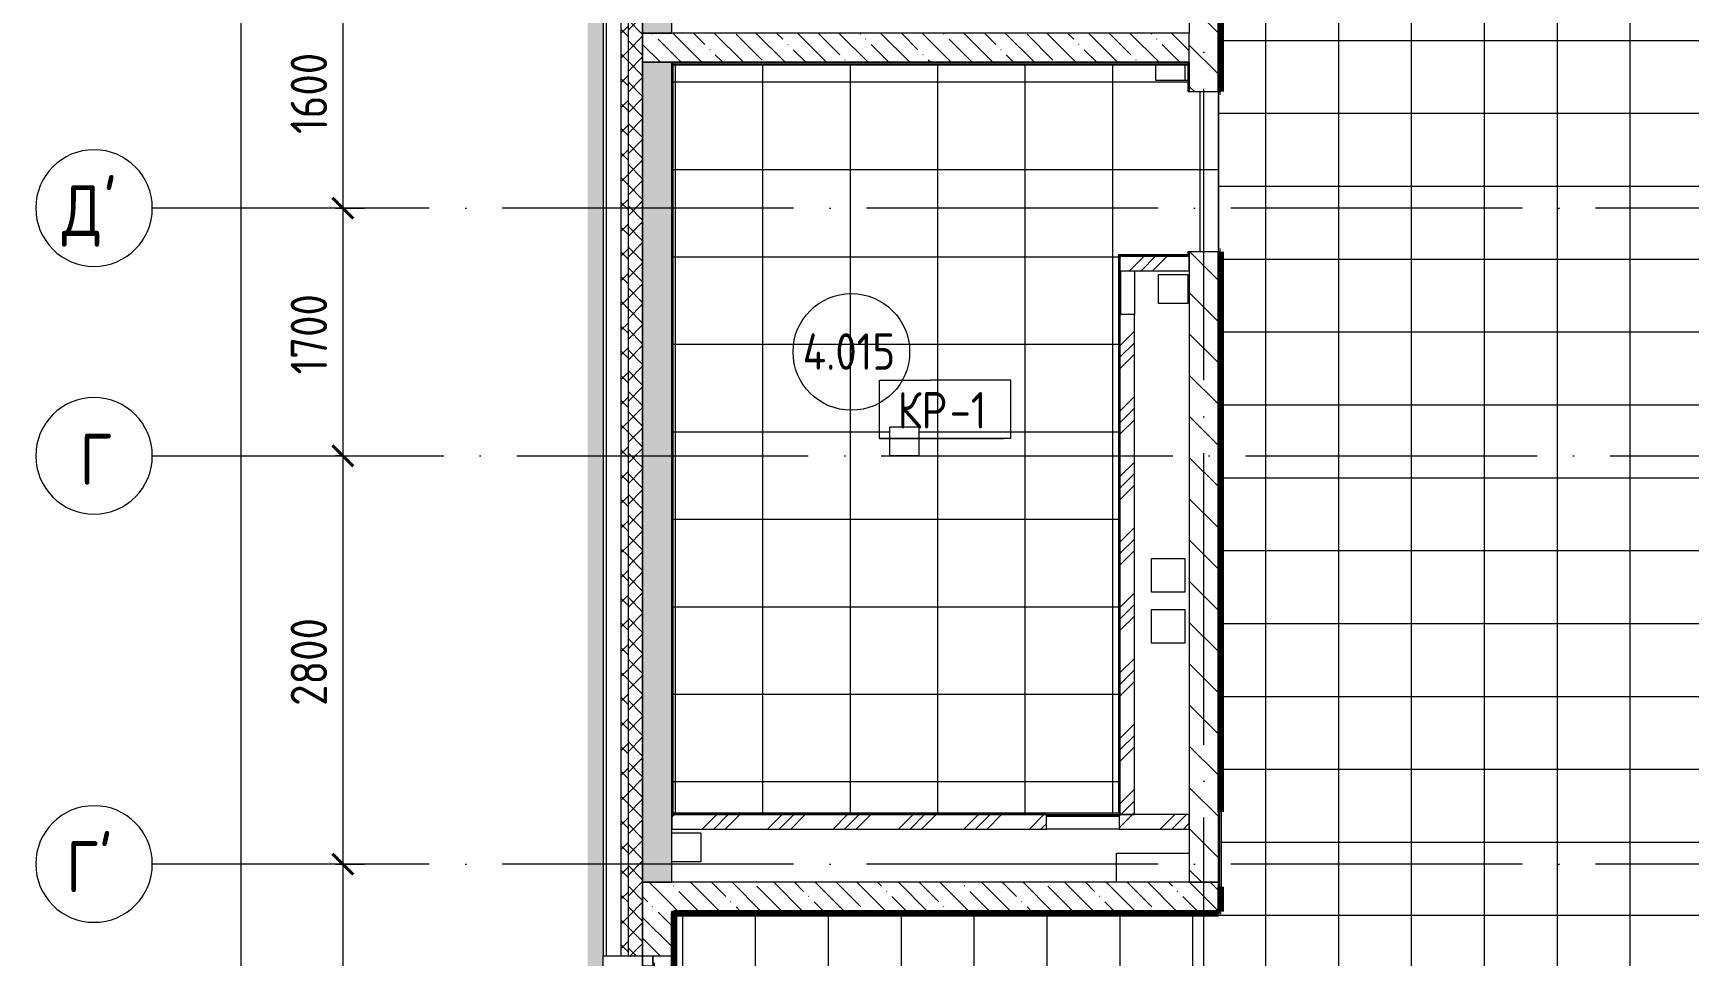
# Model space of a CAD drawing. Header units: millimetres. Extents: x 97 to 61947, y -4357 to 61202.
# Drawn here: x 39229 to 50588, y 12495 to 18825 of the extents above; entities that cross this region are included whole.
import ezdxf

# ---------------------------------------------------------------- set-up
doc = ezdxf.new("R2010")
doc.units = ezdxf.units.MM
doc.linetypes.add('ADSK_Линия сетки', pattern=[2500, 2000, -250, 0, -250])
for name, color, linetype, lineweight in [('A-____-____-DIMS', 211, 'Continuous', 9), ('A-____-____-DIMS-100', 211, 'Continuous', 9), ('A-AREA-____-IDEN', 2, 'Continuous', 20), ('A-FLOR-____-IDEN', 11, 'Continuous', 20), ('A-FLOR-____-OTLN', 192, 'Continuous', 9), ('A-FLOR-____-PATT', 8, 'Continuous', 9), ('A-GENM-____-MCUT', 13, 'Continuous', 9), ('A-GENM-____-OTLN', 13, 'Continuous', 9), ('A-GLAZ-____-MCUT', 151, 'Continuous', 9), ('A-GLAZ-____-OTLN', 151, 'Continuous', 9), ('A-WALL-____-MCUT', 113, 'Continuous', 9), ('A-WALL-____-OTLN', 113, 'Continuous', 9), ('A-WALL-____-PATT', 111, 'Continuous', 9), ('A-WALL-FNSH-MCUT', 113, 'Continuous', 9), ('I-WALL-____-OTLN', 2, 'Continuous', 9), ('S-COLS-____-MCUT', 52, 'Continuous', 9), ('S-COLS-____-OTLN', 52, 'Continuous', 9), ('S-GRID-____-IDEN', 1, 'Continuous', 20), ('S-GRID-____-OTLN', 1, 'Continuous', 9)]:
    doc.layers.add(name, color=color, linetype=linetype, lineweight=lineweight)
doc.styles.add('GOST Common', font='GOST_Common.ttf', dxfattribs={"width": 0.9, "height": 250})
doc.styles.add('GOST Common_2', font='GOST_Common.ttf', dxfattribs={"width": 0.9, "height": 350})
doc.dimstyles.new('ADSK_Основной_2_5_мм', dxfattribs={"dimscale": 304.8, "dimtxt": 0.824897, "dimasz": 0.463911, "dimexe": 0.492126, "dimexo": 0.001615, "dimgap": 0.098425, "dimtad": 1, "dimlfac": 304.8, "dimrnd": 0.01, "dimdsep": 46, "dimtxsty": 'GOST Common', "dimblk1": 'OBLIQUE', "dimblk2": 'OBLIQUE', "dimsah": 1, "dimcen": 0.09, "dimdle": 0.492126, "dimazin": 2, "dimtfac": 1, "dimtdec": 4, "dimtix": 1, "dimtmove": 0, "dimatfit": 3, "dimfxl": 1, "dimtvp": 1, "dimtolj": 1, "dimtzin": 0, "dimlwd": 20, "dimlwe": 20, "dimarcsym": 2})
doc.dimstyles.new('ADSK_Основной_2_5_мм_Округление_до_10_мм_1', dxfattribs={"dimscale": 304.8, "dimtxt": 0.824897, "dimasz": 0.463911, "dimexe": 0.492126, "dimexo": 0.001615, "dimgap": 0.098425, "dimtad": 1, "dimdec": 0, "dimlfac": 304.8, "dimrnd": 10, "dimdsep": 46, "dimtxsty": 'GOST Common', "dimblk1": 'OBLIQUE', "dimblk2": 'OBLIQUE', "dimsah": 1, "dimcen": 0.09, "dimdle": 0.492126, "dimazin": 2, "dimtfac": 1, "dimtdec": 4, "dimtix": 1, "dimtmove": 0, "dimatfit": 3, "dimfxl": 1, "dimtvp": 1, "dimtolj": 1, "dimtzin": 0, "dimlwd": 20, "dimlwe": 20, "dimarcsym": 2})
pattern_1 = [(45, (0, 0), (-224.5064, 224.5064), []), (45, (79.38, 0), (0, 449.0128), []), (45, (-79.38, 0), (0, 449.0128), [])]
pattern_2 = [(135, (0, 0), (-142.5612, -142.5612), []), (135, (142.56, 0), (-142.5612, -142.5612), [252.016, -50.403, 3.353, -47.05])]

# ---------------------------------------------------------------- blocks, each defined once
blk = doc.blocks.new('Окно_СКБ_2Ст_Фрамуга снизу1 - Окно_СКБ_2Ст_Фрамуга снизу_1800_ОК18-36323653-О_АИ_ПП_12_600_Целиком')
at = {"layer": 'A-GLAZ-____-MCUT', "color": 250}
for p, q in [((-900, -195), (-900, -125)), ((-900, -125), (-830, -125)), ((-830, -195), (-900, -195)), ((-830, -195), (-850, -195)), ((-850, -195), (-850, -205)), ((-850, -205), (-15, -205)), ((-15, -205), (-850, -205)), ((-830, -125), (-830, -195)), ((-35, -155), (-830, -155)), ((-830, -155), (-830, -195)), ((-780, -205), (-780, -155)), ((-85, -205), (-85, -155)), ((-35, -195), (-35, -125)), ((-35, -125), (35, -125)), ((-35, -195), (-35, -155)), ((35, -195), (-35, -195)), ((-15, -195), (-35, -195)), ((-15, -205), (-15, -195)), ((35, -195), (15, -195)), ((15, -195), (15, -205)), ((15, -205), (850, -205)), ((850, -205), (15, -205)), ((35, -125), (35, -195)), ((830, -155), (35, -155)), ((35, -155), (35, -195)), ((85, -205), (85, -155)), ((780, -205), (780, -155)), ((830, -195), (830, -125)), ((830, -125), (900, -125)), ((830, -195), (830, -155)), ((900, -195), (830, -195)), ((850, -195), (830, -195)), ((850, -205), (850, -195)), ((900, -125), (900, -195))]:
    blk.add_line(p, q, dxfattribs=at)
at = {"layer": 'A-GLAZ-____-MCUT', "color": 50, "lineweight": 5}
for p, q in [((-780, -175), (-85, -175)), ((-85, -185), (-780, -185)), ((85, -175), (780, -175)), ((780, -185), (85, -185))]:
    blk.add_line(p, q, dxfattribs=at)
at = {"layer": 'A-GLAZ-____-OTLN', "color": 50, "lineweight": 5}
for p, q in [((900, -125), (-900, -125)), ((-900, -195), (-850, -195)), ((-15, -195), (15, -195)), ((850, -195), (900, -195))]:
    blk.add_line(p, q, dxfattribs=at)
blk = doc.blocks.new('ASML_АР_Отделка Люка - ВО Отделка люков_Грунтовка 0_Шпатлевка 0_Окраска 0_0-42467640-О_АИ_ПП_12_600_Целиком')
at = {"layer": 'A-GENM-____-MCUT', "color": 130, "lineweight": 25}
for p, q in [((150, 3), (-150, 3)), ((-150, 3), (-150, 0)), ((150, 0), (150, 3)), ((-150, 0), (150, 0))]:
    blk.add_line(p, q, dxfattribs=at)
blk = doc.blocks.new('ASML_АР_Отделка Люка - ВО Отделка люков_Грунтовка 0_Шпатлевка 0_Окраска 0_0-42722003-О_АИ_ПП_12_600_Целиком')
at = {"layer": 'A-GENM-____-MCUT', "color": 130, "lineweight": 25}
for p, q in [((250, 3), (-250, 3)), ((-250, 3), (-250, 0)), ((250, 0), (250, 3)), ((-250, 0), (250, 0))]:
    blk.add_line(p, q, dxfattribs=at)
blk = doc.blocks.new('0083_СОШ675_АР_R22_rvt-1-О_АИ_ПП_12_600_Целиком')
at = {"layer": 'A-FLOR-____-PATT', "lineweight": 5}
h = blk.add_hatch(color=10, dxfattribs=at)
h.paths.add_polyline_path([(136230, 10395), (136230, 23551), (136122, 23551), (136122, 10395)])
h.paths.add_polyline_path([(136230, 23614), (136230, 24176), (136122, 24176), (136122, 23614)])
h.paths.add_polyline_path([(136230, 24239), (136230, 27955), (136200, 27955), (136200, 27925), (136122, 27925), (136122, 24239)])
h.paths.add_polyline_path([(136230, 45495), (136230, 53326), (136122, 53326), (136122, 45525), (136200, 45524), (136200, 45495), (136202, 45495)])
h.paths.add_polyline_path([(136122, 53389), (136230, 53389), (136230, 53951), (136122, 53951), (136122, 53743)])
h.paths.add_polyline_path([(136230, 54014), (136230, 58134), (136122, 58134), (136122, 54014)])
at = {"layer": 'A-WALL-____-PATT', "lineweight": 5}
h = blk.add_hatch(dxfattribs=at)
h.set_pattern_fill('FP_16', color=50, style=0, pattern_type=2)
h.set_pattern_definition([(135, (0, 0), (-84.85281, -84.85281), []), (225, (0, 0), (84.85281, -84.85281), [])])
h.paths.add_polyline_path([(136400, -275), (136400, 7725), (136350, 7725), (136350, -275)])
h.paths.add_polyline_path([(136350, 8625), (136400, 8625), (136400, 9925), (136350, 9925), (136350, 8746)])
h.paths.add_polyline_path([(136350, 10225), (136400, 10225), (136400, 10695), (136350, 10695), (136350, 10375)])
h.paths.add_polyline_path([(136400, 12495), (136400, 12495), (136400, 23551), (136350, 23551), (136350, 12495)])
h.paths.add_polyline_path([(136350, 23614), (136400, 23614), (136400, 24176), (136350, 24176), (136350, 23745)])
h.paths.add_polyline_path([(136400, 24239), (136400, 25245), (136350, 25245), (136350, 24239), (136354, 24239)])
h.paths.add_polyline_path([(136350, 27045), (136400, 27045), (136400, 46080), (136350, 46080), (136350, 27495)])
h.paths.add_polyline_path([(136400, 47880), (136400, 50520), (136350, 50520), (136350, 47880)])
h.paths.add_polyline_path([(136400, 52320), (136400, 53326), (136350, 53326), (136350, 52320)])
h.paths.add_polyline_path([(136350, 53389), (136400, 53389), (136400, 53951), (136350, 53951), (136350, 53743)])
h.paths.add_polyline_path([(136350, 54014), (136400, 54014), (136400, 59125), (136350, 59125), (136350, 54212)])
h = blk.add_hatch(dxfattribs=at)
h.set_pattern_fill('FP_17', color=50, style=0, pattern_type=2)
h.set_pattern_definition([(45, (0, 0), (-70.71068, 70.71068), []), (135, (0, 0), (-70.71068, -70.71068), [])])
h.paths.add_polyline_path([(136400, -175), (136500, -175), (136500, 7725), (136400, 7725), (136400, 3121)])
h.paths.add_polyline_path([(136400, 8625), (136500, 8625), (136500, 10025), (136400, 10025), (136400, 8746)])
h.paths.add_polyline_path([(136400, 10225), (136500, 10225), (136500, 10695), (136400, 10695), (136400, 10620)])
h.paths.add_polyline_path([(136500, 12495), (136500, 23545), (136437, 23545), (136437, 23549), (136439, 23551), (136400, 23551), (136400, 12495)])
h.paths.add_polyline_path([(136485, 23551), (136491, 23552), (136493, 23555), (136494, 23558), (136494, 23578), (136485, 23578), (136485, 23551)])
h.paths.add_polyline_path([(136485, 23589), (136494, 23590), (136494, 23606), (136496, 23608), (136500, 23608), (136500, 24182), (136496, 24182), (136494, 24184), (136494, 24200), (136485, 24200), (136485, 24176), (136400, 24176), (136400, 23614), (136485, 23614), (136485, 23590)])
h.paths.add_polyline_path([(136485, 24211), (136494, 24212), (136493, 24236), (136491, 24238), (136487, 24239), (136485, 24239), (136485, 24212)])
h.paths.add_polyline_path([(136416, 24239), (136439, 24239), (136437, 24241), (136437, 24245), (136500, 24245), (136500, 25245), (136400, 25245), (136400, 24239)])
h.paths.add_polyline_path([(136400, 27045), (136500, 27045), (136500, 28125), (136400, 28125), (136400, 27495)])
h.paths.add_polyline_path([(136500, 28325), (136500, 46080), (136400, 46080), (136400, 28325)])
h.paths.add_polyline_path([(136500, 47880), (136500, 50520), (136400, 50520), (136400, 47880)])
h.paths.add_polyline_path([(136400, 52320), (136500, 52320), (136500, 53320), (136437, 53320), (136437, 53324), (136439, 53326), (136400, 53326), (136400, 52806)])
h.paths.add_polyline_path([(136485, 53326), (136491, 53327), (136493, 53330), (136494, 53333), (136494, 53353), (136485, 53353), (136485, 53326)])
h.paths.add_polyline_path([(136490, 53364), (136490, 53365), (136494, 53365), (136494, 53381), (136496, 53383), (136500, 53383), (136500, 53957), (136496, 53957), (136494, 53959), (136494, 53975), (136485, 53975), (136485, 53951), (136400, 53951), (136400, 53389), (136485, 53389), (136485, 53364)])
h.paths.add_polyline_path([(136485, 53986), (136494, 53987), (136493, 54011), (136491, 54013), (136487, 54014), (136485, 54014), (136485, 53987)])
h.paths.add_polyline_path([(136400, 54014), (136439, 54014), (136437, 54016), (136437, 54020), (136500, 54020), (136500, 59075), (136400, 59075), (136400, 54095)])
h = blk.add_hatch(dxfattribs=at)
h.set_pattern_fill('FP_18', color=50, style=0, pattern_type=2)
h.set_pattern_definition([(50, (0, 0), (364.3679, -31.8783), [38.1, -419.1]), (355, (0, 0), (-70.4859, 382.1133), [30.48, -335.28]), (100.451, (30.36, -2.66), (293.885, 350.2334), [32.38, -356.18]), (46.184, (0, 101.6), (542.1585, -84.0858), [57.15, -628.65]), (96.636, (45.2, 94.6), (474.8049, 494.8554), [48.57, -534.27]), (351.184, (0, 101.6), (474.8102, 494.85), [45.72, -502.92]), (21, (50.8, 76.2), (303.22847, -204.53046), [38.1, -419.1]), (326, (50.8, 76.2), (123.6039, 368.376), [30.48, -335.28]), (71.451, (76.07, 59.16), (426.8341, 163.8427), [32.38, -356.18]), (37.5, (0, 0), (6.17665, 169.11015), [16.764, -314.452, 16.764, -323.596, -336.55]), (37.5, (0, 0), (6.17665, 169.11015), [-671.576, 16.764, -319.786]), (7.5, (0, 0), (133.63888, 200.3615), [16.764, -177.292, 16.764, -306.832, -128.27]), (7.5, (0, 0), (133.63888, 200.3615), [-517.652, 16.764, -111.506]), (327.5, (-113.28, 0), (271.18182, -11.45836), [16.764, -110.236, 16.764, -379.476, -525.78]), (327.5, (-113.28, 0), (271.18182, -11.45836), [-523.24, 16.764, -509.016]), (317.5, (-164.08, 0), (296.2585, 50.85285), [16.764, -148.336, 16.764, -246.38, -373.38]), (317.5, (-164.08, 0), (296.2585, 50.85285), [-428.244, 16.764, -356.616])])
h.paths.add_polyline_path([(136700, 13000), (136700, 18625), (136500, 18625), (136500, 13000), (136664, 13000)])
h.paths.add_polyline_path([(136700, 18825), (136700, 23465), (136500, 23465), (136500, 18825)])
h.paths.add_polyline_path([(136700, 23665), (136700, 25245), (136500, 25245), (136500, 24211), (136609, 24210), (136609, 24201), (136500, 24201), (136500, 23665), (136664, 23665)])
h.paths.add_polyline_path([(136700, 27045), (136700, 28125), (136500, 28125), (136500, 27045)])
h = blk.add_hatch(dxfattribs=at)
h.set_pattern_fill('FP_8', color=50, style=0, pattern_type=2)
h.set_pattern_definition([(135, (0, 0), (-141.42136, -141.42136), [])])
h.paths.add_polyline_path([(140450, 13000), (140450, 17324), (140250, 17324), (140250, 13000)])
h.paths.add_polyline_path([(140450, 18424), (140450, 19795), (140250, 19795), (140250, 18424)])
h.paths.add_polyline_path([(140450, 20895), (140450, 22154), (140250, 22154), (140250, 20895)])
h.paths.add_polyline_path([(140450, 23254), (140450, 23893), (140250, 23893), (140250, 23254)])
h.paths.add_polyline_path([(140450, 24993), (140450, 25245), (140250, 25245), (140250, 24993)])
h = blk.add_hatch(dxfattribs=at)
h.set_pattern_fill('FP_7', color=50, style=0, pattern_type=2)
h.set_pattern_definition(pattern_2)
h.paths.add_polyline_path([(140250, 18625), (140250, 18825), (136500, 18825), (136500, 18625), (139921, 18625)])
h = blk.add_hatch(dxfattribs=at)
h.set_pattern_fill('FP_9', color=50, style=0, pattern_type=2)
h.set_pattern_definition(pattern_1)
h.paths.add_polyline_path([(139778, 17195), (140250, 17195), (140250, 17295), (139780, 17295), (139780, 17290), (139775, 17290), (139775, 17195)])
h = blk.add_hatch(dxfattribs=at)
h.set_pattern_fill('FP_9', color=50, style=0, pattern_type=2)
h.set_pattern_definition(pattern_1)
h.paths.add_polyline_path([(139875, 13465), (139875, 16895), (139775, 16895), (139775, 13465)])
h = blk.add_hatch(dxfattribs=at)
h.set_pattern_fill('FP_9', color=50, style=0, pattern_type=2)
h.set_pattern_definition(pattern_1)
h.paths.add_polyline_path([(140250, 13365), (140250, 13465), (139770, 13465), (139770, 13365)])
h.paths.add_polyline_path([(139270, 13365), (139270, 13465), (136700, 13465), (136700, 13365), (138293, 13365)])
h = blk.add_hatch(dxfattribs=at)
h.set_pattern_fill('FP_7', color=50, style=0, pattern_type=2)
h.set_pattern_definition(pattern_2)
h.paths.add_polyline_path([(136700, 25), (136700, 7725), (136500, 7725), (136500, 25)])
h.paths.add_polyline_path([(136700, 8625), (136700, 10025), (136500, 10025), (136500, 8625)])
h.paths.add_polyline_path([(136500, 10425), (136700, 10425), (136700, 10695), (136500, 10695), (136500, 10620)])
h.paths.add_polyline_path([(136700, 12495), (136700, 13000), (136500, 13000), (136500, 12495)])
h = blk.add_hatch(dxfattribs=at)
h.set_pattern_fill('FP_7', color=50, style=0, pattern_type=2)
h.set_pattern_definition(pattern_2)
h.paths.add_polyline_path([(140450, 12800), (140450, 13000), (136700, 13000), (136700, 12800), (139378, 12800)])
at = {"layer": 'A-FLOR-____-OTLN', "color": 250}
for p, q in [((140220, 18605), (140220, 18500)), ((140040, 16970), (140040, 17170)), ((140040, 17170), (140240, 17170)), ((140240, 17170), (140240, 16970)), ((140240, 16970), (140040, 16970)), ((139990, 14990), (139990, 15220)), ((139990, 15220), (140220, 15220)), ((140220, 15220), (140220, 14990)), ((140220, 14990), (139990, 14990)), ((139990, 14640), (139990, 14870)), ((139990, 14870), (140220, 14870)), ((140220, 14870), (140220, 14640)), ((140220, 14640), (139990, 14640)), ((136700, 13340), (136900, 13340)), ((136900, 13340), (136900, 13140)), ((139750, 13000), (139750, 13200)), ((139750, 13200), (140250, 13200)), ((136900, 13140), (136700, 13140))]:
    blk.add_line(p, q, dxfattribs=at)
at = {"layer": 'A-WALL-____-MCUT', "color": 50, "lineweight": 5}
for p, q in [((136250, 23551), (136250, 12495)), ((136700, 18825), (136500, 18825)), ((136500, 18825), (136700, 18825)), ((140250, 18625), (140250, 18825)), ((136500, 18625), (136700, 18625)), ((136700, 18625), (136500, 18625))]:
    blk.add_line(p, q, dxfattribs=at)
at = {"layer": 'A-WALL-____-MCUT', "color": 90, "lineweight": 13}
for p, q in [((136350, 23551), (136350, 12495)), ((136400, 23551), (136400, 12495)), ((136500, 23465), (136500, 18825)), ((136500, 18825), (136500, 23465)), ((136700, 18825), (136700, 23465)), ((140250, 19795), (140250, 18825)), ((140450, 18424), (140450, 19795)), ((136500, 18825), (136500, 18625)), ((140250, 18825), (136700, 18825)), ((136500, 18625), (136500, 13000)), ((136500, 13000), (136500, 18625)), ((136700, 18625), (140250, 18625)), ((136700, 13000), (136700, 18625)), ((140250, 18625), (140250, 18424)), ((140250, 18424), (140450, 18424)), ((139775, 17290), (139775, 17195)), ((140250, 17295), (139780, 17295)), ((140250, 17324), (140250, 13000)), ((140450, 17324), (140250, 17324)), ((140250, 17195), (140250, 17295)), ((140450, 13000), (140450, 17324)), ((139778, 17195), (140250, 17195)), ((139775, 16895), (139775, 13465)), ((139875, 16895), (139778, 16895)), ((139875, 13465), (139875, 16895)), ((139270, 13465), (136700, 13465)), ((136700, 13465), (136700, 13365)), ((139270, 13458), (139270, 13465)), ((139270, 13365), (139270, 13455)), ((140250, 13465), (139770, 13465)), ((139770, 13465), (139770, 13458)), ((139770, 13455), (139770, 13365)), ((139775, 13465), (139875, 13465)), ((140250, 13365), (140250, 13465)), ((136700, 13365), (139270, 13365)), ((139770, 13365), (140250, 13365)), ((136500, 13000), (136700, 13000)), ((136500, 12495), (136500, 13000)), ((136700, 13000), (136500, 13000)), ((136500, 13000), (136500, 12495)), ((140450, 13000), (136700, 13000)), ((140250, 13000), (140450, 13000)), ((140450, 12800), (140450, 13000)), ((136700, 12495), (136700, 12800)), ((136700, 12800), (140450, 12800)), ((136350, 12495), (136400, 12495)), ((136500, 12495), (136700, 12495))]:
    blk.add_line(p, q, dxfattribs=at)
at = {"layer": 'A-WALL-____-MCUT', "color": 250}
for p, q in [((136500, 18625), (136500, 18825)), ((136250, 12495), (136350, 12495)), ((136400, 12495), (136500, 12495))]:
    blk.add_line(p, q, dxfattribs=at)
at = {"layer": 'A-WALL-____-OTLN', "color": 250}
blk.add_line((136230, 10695), (136230, 12495), dxfattribs=at)
at = {"layer": 'A-WALL-FNSH-MCUT', "color": 250}
for p, q in [((136230, 23551), (136230, 12495)), ((136230, 12495), (136250, 12495))]:
    blk.add_line(p, q, dxfattribs=at)
at = {"layer": 'I-WALL-____-OTLN', "color": 250}
for p, q in [((139875, 17195), (139875, 16895)), ((139770, 13365), (139270, 13365))]:
    blk.add_line(p, q, dxfattribs=at)
at = {"layer": 'A-GENM-____-OTLN', "color": 250, "lineweight": 9, "rotation": 89.99999999999517}
blk.add_blockref('ASML_АР_Отделка Люка - ВО Отделка люков_Грунтовка 0_Шпатлевка 0_Окраска 0_0-42467640-О_АИ_ПП_12_600_Целиком', (139778, 17045), dxfattribs=at)
at = {"layer": 'A-GENM-____-OTLN', "color": 250, "lineweight": 9}
blk.add_blockref('ASML_АР_Отделка Люка - ВО Отделка люков_Грунтовка 0_Шпатлевка 0_Окраска 0_0-42722003-О_АИ_ПП_12_600_Целиком', (139520, 13455), dxfattribs=at)
at = {"layer": 'A-GLAZ-____-OTLN', "color": 250, "lineweight": 9, "rotation": 89.99999999999993}
blk.add_blockref('Окно_СКБ_2Ст_Фрамуга снизу1 - Окно_СКБ_2Ст_Фрамуга снизу_1800_ОК18-36323653-О_АИ_ПП_12_600_Целиком', (136375, 11595), dxfattribs=at)
blk = doc.blocks.new('BSC_Колонна _Прямоугольная - ПР-1_Профиль торцевой для плитки-3507858-О_АИ_ПП_12_600_Целиком')
at = {"layer": 'S-COLS-____-MCUT'}
for p, q in [((5, 5), (-5, 5)), ((-5, 5), (-5, -5)), ((5, -5), (5, 5)), ((-5, -5), (5, -5))]:
    blk.add_line(p, q, dxfattribs=at)
blk = doc.blocks.new('Ось сетки - Круг_Ø8 мм-8258-О_АИ_ПП_12_600_Целиком')
at = {"layer": 'S-GRID-____-IDEN'}
for start, end in [(360, 180), (180, 360)]:
    blk.add_arc((0, 0), 4, start, end, dxfattribs=at)
blk = doc.blocks.new('DIMBLOCK20-О_АИ_ПП_12_600_Целиком')
at = {"layer": 'A-____-____-DIMS-100', "lineweight": 40}
for p, q in [((41353, 19225), (41282, 19296)), ((41353, 19225), (41424, 19154)), ((41353, 17625), (41282, 17696)), ((41353, 17625), (41424, 17554))]:
    blk.add_line(p, q, dxfattribs=at)
at = {"layer": 'A-____-____-DIMS-100', "lineweight": 20}
for p, q in [((41303, 19225), (41503, 19225)), ((41353, 19225), (41303, 19225)), ((41353, 19225), (41353, 17625)), ((41303, 17625), (41503, 17625)), ((41353, 17625), (41303, 17625))]:
    blk.add_line(p, q, dxfattribs=at)
at = {"layer": 'A-____-____-DIMS-100', "color": 0, "lineweight": 20, "insert": (40996, 18133), "char_height": 250, "width": 700.59, "attachment_point": 1, "rotation": 90, "line_spacing_factor": 1.022761, "style": 'GOST Common'}
blk.add_mtext('1600', dxfattribs=at)
blk = doc.blocks.new('_Oblique')
at = {"color": 0, "linetype": 'ByBlock', "lineweight": -2}
blk.add_line((-0.5, -0.5), (0.5, 0.5), dxfattribs=at)
blk = doc.blocks.new('DIMBLOCK21-О_АИ_ПП_12_600_Целиком')
at = {"layer": 'A-____-____-DIMS-100', "lineweight": 40}
for p, q in [((41353, 17625), (41282, 17696)), ((41353, 17625), (41424, 17554)), ((41353, 15925), (41282, 15996)), ((41353, 15925), (41424, 15854))]:
    blk.add_line(p, q, dxfattribs=at)
at = {"layer": 'A-____-____-DIMS-100', "lineweight": 20}
for p, q in [((41303, 17625), (41503, 17625)), ((41353, 17625), (41303, 17625)), ((41353, 17625), (41353, 15925)), ((41303, 15925), (41503, 15925)), ((41353, 15925), (41303, 15925))]:
    blk.add_line(p, q, dxfattribs=at)
at = {"layer": 'A-____-____-DIMS-100', "color": 0, "lineweight": 20, "insert": (40996, 16483), "char_height": 250, "width": 700.59, "attachment_point": 1, "rotation": 90, "line_spacing_factor": 1.022761, "style": 'GOST Common'}
blk.add_mtext('1700', dxfattribs=at)
blk = doc.blocks.new('DIMBLOCK22-О_АИ_ПП_12_600_Целиком')
at = {"layer": 'A-____-____-DIMS-100', "lineweight": 40}
for p, q in [((41353, 15925), (41282, 15996)), ((41353, 15925), (41424, 15854)), ((41353, 13125), (41282, 13196)), ((41353, 13125), (41424, 13054))]:
    blk.add_line(p, q, dxfattribs=at)
at = {"layer": 'A-____-____-DIMS-100', "lineweight": 20}
for p, q in [((41303, 15925), (41503, 15925)), ((41353, 15925), (41303, 15925)), ((41353, 15925), (41353, 13125)), ((41303, 13125), (41503, 13125)), ((41353, 13125), (41303, 13125))]:
    blk.add_line(p, q, dxfattribs=at)
at = {"layer": 'A-____-____-DIMS-100', "color": 0, "lineweight": 20, "insert": (40996, 14210), "char_height": 250, "width": 756.84, "attachment_point": 1, "rotation": 90, "line_spacing_factor": 1.022761, "style": 'GOST Common'}
blk.add_mtext('2800', dxfattribs=at)
blk = doc.blocks.new('DIMBLOCK23-О_АИ_ПП_12_600_Целиком')
at = {"layer": 'A-____-____-DIMS-100', "lineweight": 40}
for p, q in [((41353, 13125), (41282, 13196)), ((41353, 13125), (41424, 13054)), ((41353, 10225), (41282, 10296)), ((41353, 10225), (41424, 10154))]:
    blk.add_line(p, q, dxfattribs=at)
at = {"layer": 'A-____-____-DIMS-100', "lineweight": 20}
for p, q in [((41303, 13125), (41503, 13125)), ((41353, 13125), (41303, 13125)), ((41353, 13125), (41353, 10225)), ((41303, 10225), (41503, 10225)), ((41353, 10225), (41303, 10225))]:
    blk.add_line(p, q, dxfattribs=at)
at = {"layer": 'A-____-____-DIMS-100', "color": 0, "lineweight": 20, "insert": (40996, 11360), "char_height": 250, "width": 756.84, "attachment_point": 1, "rotation": 90, "line_spacing_factor": 1.022761, "style": 'GOST Common'}
blk.add_mtext('2900', dxfattribs=at)
blk = doc.blocks.new('DIMBLOCK31-О_АИ_ПП_12_600_Целиком')
at = {"layer": 'A-____-____-DIMS-100', "lineweight": 40}
for p, q in [((40653, 58775), (40582, 58846)), ((40653, 58775), (40724, 58704)), ((40653, 25), (40582, 96)), ((40653, 25), (40724, -46))]:
    blk.add_line(p, q, dxfattribs=at)
at = {"layer": 'A-____-____-DIMS-100', "lineweight": 20}
for p, q in [((40653, 58925), (40653, -125)), ((40603, 58775), (40803, 58775)), ((40653, 58775), (40603, 58775)), ((40603, 25), (40803, 25)), ((40653, 25), (40603, 25))]:
    blk.add_line(p, q, dxfattribs=at)
at = {"layer": 'A-____-____-DIMS-100', "color": 0, "lineweight": 20, "insert": (40296, 29006), "char_height": 250, "width": 946.05, "attachment_point": 1, "rotation": 90, "line_spacing_factor": 1.022761, "style": 'GOST Common'}
blk.add_mtext('58750', dxfattribs=at)
blk = doc.blocks.new('ADSK_Марка_Помещение_ОдноЗначение - Номер-159740-О_АИ_ПП_12_600_Целиком')
at = {"layer": 'A-AREA-____-IDEN'}
blk.add_circle((0, 0), 4, dxfattribs=at)
blk = doc.blocks.new('ADSK_Марка_Перекрытие - Типоразмер_ADSK_Марка-158127-О_АИ_ПП_12_600_Целиком')
at = {"layer": 'A-FLOR-____-IDEN'}
for p, q in [((-4.5, 4), (-1, 4)), ((-4.5, 0), (-4.5, 4)), ((4.5, 4), (-1, 4)), ((4.5, 0), (4.5, 4)), ((4.5, 0), (-4.5, 0)), ((-4.5, 0), (4, 0))]:
    blk.add_line(p, q, dxfattribs=at)

msp = doc.modelspace()

# ---------------------------------------------------------------- hatches: boundary and pattern name
at = {"layer": 'A-FLOR-____-PATT'}
h = msp.add_hatch(dxfattribs=at)
h.set_pattern_fill('FP_46', color=256, style=0, pattern_type=2)
h.set_pattern_definition([(270, (50685.3, 19775), (500, 3e-14), []), (0, (50685.3, 19775), (0, 500), [])])
h.paths.add_polyline_path([(51419.818278, 40.000586), (51945.296357, 40.000586), (51945.296357, 774.999414), (51960.296357, 774.999414), (51960.296357, 3274.999414), (51945.296357, 3274.999414), (51945.296357, 10125), (51960.318278, 10125), (51960.296357, 12625), (51945.296357, 12625), (51945.296357, 14045.003957), (51960.318278, 14045.003957), (51960.296357, 15295.003957), (51945.296357, 15295.003957), (51945.296357, 18345), (51960.296357, 18345), (51960.296357, 20845), (51945.296357, 20845), (51945.296357, 27299.999), (51960.318278, 27299.999), (51960.296357, 29799.999), (51945.296357, 29799.999), (51945.296357, 36649.999), (51960.318278, 36649.999), (51960.296357, 39149.999), (51945.296357, 39149.999), (51945.296357, 42275.000586), (51960.296357, 42275.000586), (51960.296357, 44775.000586), (51945.296357, 44775.000586), (51945.296357, 45324.96901), (47375.318278, 45324.96901), (47374.265322, 39459.99902), (47360.318278, 39459.99902), (47360.318278, 38359.99902), (47375.318278, 38359.99902), (47374.265322, 37555.151496), (47370.318278, 37555.151496), (47370.318278, 37545.151496), (47360.318278, 37545.151496), (47360.318278, 37540.151496), (46137.818278, 37540.151496), (46137.818278, 37535.151496), (45622.818278, 37535.151496), (45622.818278, 37540.151496), (43625.318278, 37540.151496), (43625.318278, 33539.968424), (47360.318278, 33539.968424), (47360.318278, 33534.968424), (47370.318278, 33534.968424), (47370.318278, 33524.968424), (47375.318278, 33524.968424), (47374.265322, 31944.999575), (47160.318278, 31944.53929), (47160.318278, 30445.000161), (47375.318278, 30444.201247), (47374.265322, 28125.000984), (47370.318278, 28125.000984), (47370.318278, 28115.000984), (47360.318278, 28115.000984), (47360.318278, 28110.000984), (43625.296357, 28110.000984), (43625.296357, 25260.167367), (47360.318278, 25260.167367), (47360.318278, 25255.167367), (47370.318278, 25255.167367), (47370.318278, 25245.167367), (47375.318278, 25244.44943), (47374.265322, 24992.999575), (47360.318278, 24992.999575), (47360.318278, 23892.999575), (47375.318278, 23892.999575), (47374.265322, 23254.166194), (47360.318278, 23254.166194), (47360.318278, 23179.166781), (47160.318278, 23179.166781), (47160.318278, 22254.166781), (47360.318278, 22254.166781), (47360.318278, 22154.166194), (47375.318278, 22154.166194), (47374.265322, 20894.999393), (47360.318278, 20894.999393), (47360.318278, 19794.999393), (47375.318278, 19794.999393), (47374.265322, 18423.996862), (47360.318278, 18423.996862), (47360.318278, 17323.996862), (47375.318278, 17323.996862), (47375.318278, 13483.56847), (47380.318278, 13483.56847), (47380.318278, 12968.56847), (47375.318278, 12968.56847), (47374.265322, 12800.000586), (47370.318278, 12799.736832), (47370.318278, 12790.000586), (47360.318278, 12790.000586), (47360.318278, 12785.000586), (43625.318278, 12785.000586), (43625.318278, 10440.001172), (47360.318278, 10440.001172), (47360.318278, 10435.001172), (47370.318278, 10435.001172), (47370.318278, 10425.001172), (47375.318278, 10425.001172), (47374.265322, 8649.999414), (47360.318278, 8649.999414), (47360.318278, 8749.999414), (47160.318278, 8749.999414), (47160.318278, 7110), (47375.318278, 7109.999414), (47375.318278, 40.000586), (49545.451646, 40.000586)])
h.paths.add_polyline_path([(51960.296357, 4325), (51960.318278, 4325), (51960.296357, 4995.779567)])
h.paths.add_polyline_path([(51960.296357, 15334.992672), (51960.318278, 15334.992672), (51960.296357, 16245.202325)])
h.paths.add_polyline_path([(51960.296357, 22325), (51960.318278, 22325), (51960.296357, 22807.3656)])
h = msp.add_hatch(dxfattribs=at)
h.set_pattern_fill('FP_29', color=256, style=0, pattern_type=2)
h.set_pattern_definition([(0, (45435.3, 16090), (0, 600), []), (90, (45435.3, 16090), (-600, 4e-14), [])])
h.paths.add_polyline_path([(46675.319278, 13475), (46675.319278, 17304.988223), (47150.358196, 17304.988223), (47150.358196, 17323.996862), (47360.318278, 17323.997448), (47360.318278, 18423.996862), (47150.358196, 18423.996862), (47150.358196, 18500.000586), (46930.296357, 18500.000586), (46930.296357, 18605.000586), (43620.319278, 18605.000586), (43620.319278, 13475), (46288.672161, 13475)])
h.paths.add_polyline_path([(45305.296357, 15925), (45105.296357, 15925), (45105.296357, 16125), (45305.296357, 16125)])
at = {"layer": 'A-WALL-____-PATT'}
h = msp.add_hatch(color=7, dxfattribs=at)
h.paths.add_polyline_path([(47370.318278, 12800.000586), (47370.318278, 17323.996862), (47360.318278, 17323.996862), (47360.318278, 12800.000586)])
h.paths.add_polyline_path([(47370.318278, 18423.996862), (47370.318278, 19590.167367), (47360.318278, 19590.167367), (47360.318278, 18423.996862)])
for points in [[(47150.358196, 18615.000586), (47160.358196, 18615.000586), (47160.358196, 18625.000586), (43610.319278, 18625.000586), (43610.319278, 18615.000586), (46831.468741, 18615.000586)], [(43620.319278, 13465), (43620.319278, 18615.000586), (43610.319278, 18615.000586), (43610.319278, 13465)], [(47150.358196, 17294.988223), (47150.358196, 17304.988223), (46675.319278, 17304.988223), (46675.319278, 17294.988223), (46680.319278, 17294.988223), (46680.319278, 17299.988223), (46690.319278, 17299.988223), (46690.319278, 17294.988223)], [(46685.319278, 13465), (46685.306189, 17289.988223), (46680.319278, 17289.988223), (46680.319278, 17294.988223), (46675.319278, 17294.988223), (46675.319278, 13465)], [(46675.319278, 13465), (46675.319278, 13475), (43620.319278, 13475), (43620.319278, 13465), (46288.672161, 13465)], [(47370.318278, 12790.000586), (47370.318278, 12800.000586), (43620.318278, 12800.000586), (43620.318278, 12790.000586), (46288.672161, 12790.000586)]]:
    msp.add_hatch(color=7, dxfattribs=at).paths.add_polyline_path(points)
h = msp.add_hatch(color=7, dxfattribs=at)
h.paths.add_polyline_path([(47160.358196, 17294.988223), (47160.358196, 17323.996862), (47150.358196, 17323.996862), (47150.358196, 17294.988223)])
h.paths.add_polyline_path([(47150.358196, 18423.996862), (47160.358196, 18423.996862), (47160.358196, 18615.000586), (47150.358196, 18615.000586), (47150.358196, 18588.832066)])
h = msp.add_hatch(color=7, dxfattribs=at)
h.paths.add_polyline_path([(43620.318278, 10435.001172), (43620.318278, 10694.664591), (43610.318278, 10694.664591), (43610.318278, 10435.001172)])
h.paths.add_polyline_path([(43610.318278, 12494.934934), (43620.318278, 12495.394739), (43620.318278, 12800.000586), (43610.318278, 12800.000586), (43610.318278, 12495.394739)])

# ---------------------------------------------------------------- linework, layer by layer
at = {"layer": 'A-FLOR-____-OTLN'}
for p, q in [((46930.296357, 18500.000586), (46930.296357, 18605.000586)), ((47150.358196, 18500.000586), (46930.296357, 18500.000586)), ((47360.318278, 17323.997448), (47360.318278, 18423.996862)), ((47360.318278, 18423.996862), (47360.318278, 17323.996862)), ((45105.296357, 15925), (45105.296357, 16125)), ((45105.296357, 16125), (45305.296357, 16125)), ((45305.296357, 16125), (45305.296357, 15925)), ((45305.296357, 15925), (45105.296357, 15925))]:
    msp.add_line(p, q, dxfattribs=at)
at = {"layer": 'A-WALL-____-MCUT', "color": 7}
for p, q in [((47360.318278, 19794.999393), (47360.318278, 18423.996862)), ((47370.318278, 18423.996862), (47370.318278, 19794.999393)), ((47360.318278, 18423.996862), (47370.318278, 18423.996862)), ((47360.318278, 17323.996862), (47360.318278, 12800.000586)), ((47370.318278, 17323.996862), (47360.318278, 17323.996862)), ((47370.318278, 12790.000586), (47370.318278, 17323.996862)), ((43610.318278, 12800.000586), (43610.318278, 12494.934934)), ((47360.318278, 12800.000586), (43610.318278, 12800.000586)), ((43620.318278, 12494.934934), (43620.318278, 12790.000586)), ((43620.318278, 12790.000586), (47370.318278, 12790.000586)), ((43610.318278, 12494.934934), (43620.318278, 12494.934934))]:
    msp.add_line(p, q, dxfattribs=at)
at = {"layer": 'A-WALL-____-MCUT'}
for p, q in [((43620.319278, 18615.000586), (43610.319278, 18615.000586)), ((47160.358196, 18615.000586), (47150.358196, 18615.000586))]:
    msp.add_line(p, q, dxfattribs=at)
at = {"layer": 'A-WALL-FNSH-MCUT', "color": 7}
for p, q in [((47160.358196, 18625.000586), (43610.319278, 18625.000586)), ((43610.319278, 18625.000586), (43610.319278, 13465)), ((43620.319278, 13475), (43620.319278, 18605.000586)), ((47150.358196, 18605.000586), (47150.358196, 18423.996862)), ((47160.358196, 18423.996862), (47160.358196, 18625.000586)), ((47150.358196, 18423.996862), (47160.358196, 18423.996862)), ((47150.358196, 17304.988223), (46675.319278, 17304.988223)), ((46675.319278, 17304.988223), (46675.319278, 13475)), ((46685.319278, 17194.987637), (46685.319278, 17289.988223)), ((46690.319278, 17294.988223), (47160.358196, 17294.988223)), ((47150.358196, 17323.996862), (47150.358196, 17304.988223)), ((47160.358196, 17323.996862), (47150.358196, 17323.996862)), ((47160.358196, 17294.988223), (47160.358196, 17323.996862)), ((46685.319278, 13465), (46685.319278, 16894.987637)), ((43610.319278, 13465), (46685.319278, 13465)), ((46675.319278, 13475), (43620.319278, 13475))]:
    msp.add_line(p, q, dxfattribs=at)
at = {"layer": 'I-WALL-____-OTLN', "color": 5, "lineweight": 90}
for p, q in [((47375.318278, 19794.999393), (47375.318278, 18423.996862)), ((47370.318278, 18423.996862), (47375.318278, 18423.996862)), ((47375.318278, 17323.996862), (47370.318278, 17323.996862)), ((47375.318278, 17323.996862), (47375.318278, 13483.56847)), ((47375.318278, 12968.56847), (47375.318278, 12800.000586)), ((43625.318278, 12785.000586), (43625.318278, 10440.001172)), ((47360.318278, 12785.000586), (43625.318278, 12785.000586)), ((47360.318278, 12785.000586), (47360.318278, 12790.000586)), ((47370.318278, 12800.000586), (47375.318278, 12800.000586))]:
    msp.add_line(p, q, dxfattribs=at)
at = {"layer": 'I-WALL-____-OTLN'}
for p, q in [((43620.319278, 18615.000586), (47150.358196, 18615.000586)), ((43620.319278, 18615.000586), (43620.319278, 18605.000586)), ((47150.358196, 18605.000586), (43620.319278, 18605.000586)), ((47150.358196, 18605.000586), (47150.358196, 18615.000586)), ((47380.318278, 13483.56847), (47370.318278, 13483.56847)), ((47380.318278, 13483.56847), (47380.318278, 12968.56847)), ((47380.318278, 12968.56847), (47370.318278, 12968.56847)), ((43610.318278, 10695), (43610.318278, 12494.934934)), ((43620.318278, 12494.934934), (43620.318278, 10694.664591))]:
    msp.add_line(p, q, dxfattribs=at)
at = {"layer": 'S-GRID-____-OTLN', "linetype": 'ADSK_Линия сетки'}
for p, q in [((43410.319278, -3557.475151), (43410.319278, 61202.00513)), ((47260.319278, -3557.475151), (47260.319278, 61202.00513)), ((61947.220678, 17625.060253), (40046.795213, 17625.060253)), ((40046.795213, 15925.000586), (61947.220678, 15925.000586)), ((61947.220678, 13125.11992), (40046.795213, 13125.11992))]:
    msp.add_line(p, q, dxfattribs=at)

# ---------------------------------------------------------------- block references
at = {"color": 250, "lineweight": 5}
msp.add_blockref('0083_СОШ675_АР_R22_rvt-1-О_АИ_ПП_12_600_Целиком', (-93089.681722, 0), dxfattribs=at)
at = {"layer": 'A-AREA-____-IDEN', "xscale": 99.99999999999993, "yscale": 99.99999999999993, "zscale": 99.99999999999993}
msp.add_blockref('ADSK_Марка_Помещение_ОдноЗначение - Номер-159740-О_АИ_ПП_12_600_Целиком', (44842.277829, 16637.806436), dxfattribs=at)
at = {"layer": 'A-FLOR-____-IDEN', "xscale": 99.99999999999993, "yscale": 99.99999999999993, "zscale": 99.99999999999993}
msp.add_blockref('ADSK_Марка_Перекрытие - Типоразмер_ADSK_Марка-158127-О_АИ_ПП_12_600_Целиком', (45485.318278, 16044.999707), dxfattribs=at)
at = {"layer": 'S-COLS-____-OTLN'}
msp.add_blockref('BSC_Колонна _Прямоугольная - ПР-1_Профиль торцевой для плитки-3507858-О_АИ_ПП_12_600_Целиком', (46685.319278, 17294.988223), dxfattribs=at)
at = {"layer": 'S-GRID-____-IDEN', "xscale": 99.99999999999993, "yscale": 99.99999999999993, "zscale": 99.99999999999993}
for p, rotation in [((39646.795213, 17625.060253), 89.99999999999982), ((39646.795213, 15925.000586), 269.9999999999994), ((39646.795213, 13125.11992), 89.99999999999982)]:
    msp.add_blockref('Ось сетки - Круг_Ø8 мм-8258-О_АИ_ПП_12_600_Целиком', p, dxfattribs=dict(at, rotation=rotation))

# ---------------------------------------------------------------- texts
at = {"layer": 'A-AREA-____-IDEN', "lineweight": 9, "insert": (44507.920571, 16765.531507), "char_height": 250, "width": 822.531375, "attachment_point": 1, "style": 'GOST Common'}
msp.add_mtext('4.015', dxfattribs=at)
at = {"layer": 'A-FLOR-____-IDEN', "lineweight": 9, "char_height": 250, "attachment_point": 1, "style": 'GOST Common'}
for s, insert, width in [('КР', (45159.237433, 16362.837281), 432.91125), ('-1', (45516.424933, 16362.837281), 331.898625)]:
    msp.add_mtext(s, dxfattribs=dict(at, insert=insert, width=width))
at = {"layer": 'S-GRID-____-IDEN', "lineweight": 9, "char_height": 350, "attachment_point": 1, "style": 'GOST Common_2'}
for s, insert, width in [("\\fGOST Common|b0|i0|c204|p34|;\\W.9;'", (39712.418106, 17782.28584), 137.0885625), ('\\fGOST Common|b0|i0|c204|p34|;\\W.9;Д', (39426.668106, 17782.28584), 346.329), ('\\fGOST Common|b0|i0|c204|p34|;\\W.9;Г', (39548.322321, 16077.587499), 274.177125), ("\\fGOST Common|b0|i0|c204|p34|;\\W.9;'", (39682.586856, 13282.345506), 137.0885625), ('\\fGOST Common|b0|i0|c204|p34|;\\W.9;Г', (39456.368106, 13282.345506), 274.177125)]:
    msp.add_mtext(s, dxfattribs=dict(at, insert=insert, width=width))

# ---------------------------------------------------------------- dimensions: what is measured, and where the dimension line sits
at = {"layer": 'A-____-____-DIMS', "lineweight": 20}
for base, p1, p2, dimstyle, override, picture, middle in [((40653.118566772, 25.0005861031), (40753.103465632, 58775.000586104), (40753.1034656318, 25.0005861031), 'ADSK_Основной_2_5_мм', {"dimpost": '<>', "dimfxl": 58750}, 'DIMBLOCK31-О_АИ_ПП_12_600_Целиком', (40498.118566772, 29400.0005861036)), ((41353.118567, 17625.060253), (41453.103466, 19225.000586), (41453.103466, 17625.060253), 'ADSK_Основной_2_5_мм_Округление_до_10_мм_1', {"dimpost": '<>', "dimfxl": 1599.940333}, 'DIMBLOCK20-О_АИ_ПП_12_600_Целиком', (41198.118567, 18425.030419)), ((41353.118567, 15925.000586), (41453.103466, 17625.060253), (41453.103466, 15925.000586), 'ADSK_Основной_2_5_мм_Округление_до_10_мм_1', {"dimpost": '<>', "dimfxl": 1700.059667}, 'DIMBLOCK21-О_АИ_ПП_12_600_Целиком', (41198.118567, 16775.030419)), ((41353.118567, 13125.11992), (41453.103466, 15925.000586), (41453.103466, 13125.11992), 'ADSK_Основной_2_5_мм_Округление_до_10_мм_1', {"dimpost": '<>', "dimfxl": 2799.880666}, 'DIMBLOCK22-О_АИ_ПП_12_600_Целиком', (41198.118567, 14525.060253)), ((41353.118567, 10225.000586), (41453.103466, 13125.11992), (41453.103466, 10225.000586), 'ADSK_Основной_2_5_мм_Округление_до_10_мм_1', {"dimpost": '<>', "dimfxl": 2900.119334}, 'DIMBLOCK23-О_АИ_ПП_12_600_Целиком', (41198.118567, 11675.060253))]:
    dim = msp.add_linear_dim(base=base, p1=p1, p2=p2, angle=90, dimstyle=dimstyle, override=override, dxfattribs=at)
    dim.commit()
    dim.dimension.update_dxf_attribs({"geometry": picture, "text_midpoint": middle})

doc.saveas('drawing.dxf')
